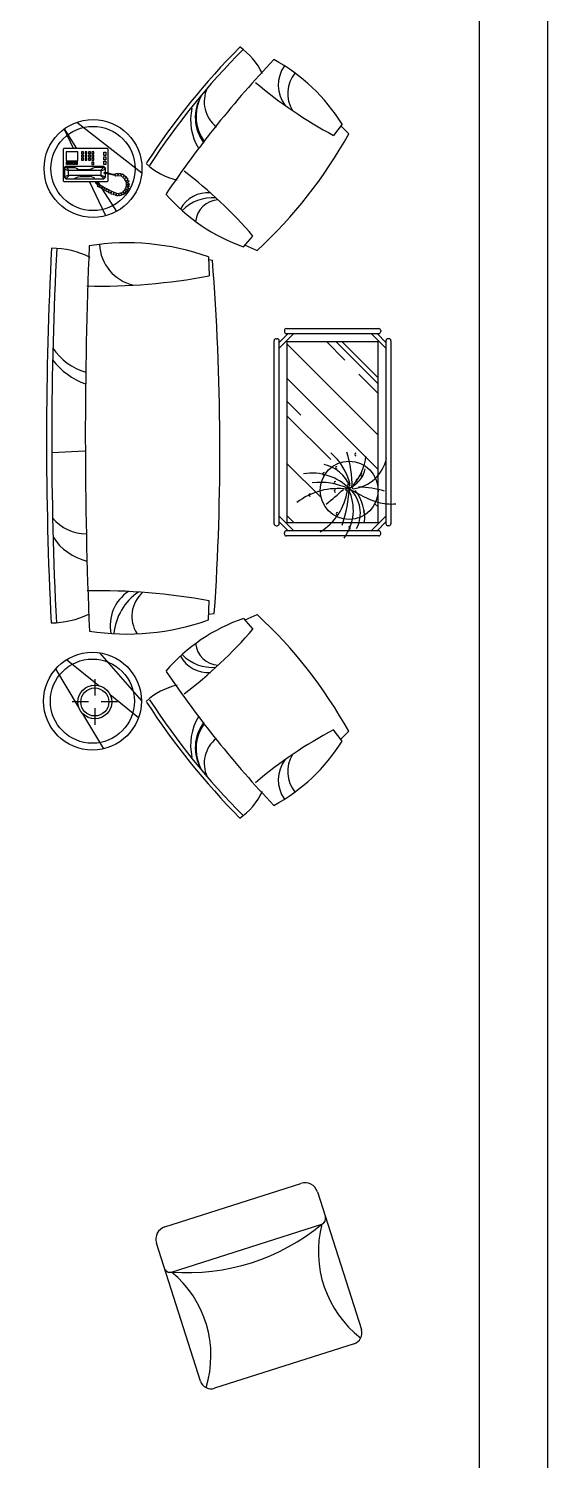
# Model space of a CAD drawing. Header units: inches. Extents: x -0.4 to 42.1, y 14 to 38.8.
# Drawn here: x 39.52 to 42.1, y 20.7 to 27.81 of the extents above; entities that cross this region are included whole.
import ezdxf

# ---------------------------------------------------------------- set-up
doc = ezdxf.new("R2010")
doc.units = ezdxf.units.IN
doc.header["$MEASUREMENT"] = 0
for name, color, linetype in [('02', 2, 'Continuous'), ('1', 1, 'Continuous'), ('4', 4, 'Continuous'), ('8', 8, 'Continuous'), ('kadrbm', 4, 'Continuous')]:
    doc.layers.add(name, color=color, linetype=linetype)

# ---------------------------------------------------------------- blocks, each defined once
blk = doc.blocks.new('kadrbm')
at = {"layer": 'kadrbm', "color": 4}
blk.add_lwpolyline([(0, 0), (0, 24.7972), (21, 24.7972), (21, 0), (0, 0)], close=True, dxfattribs=at)
blk.add_lwpolyline([(20.6631, 0.3257), (20.6631, 24.4603), (0.3369, 24.4603), (0.3369, 0.3257), (20.6631, 0.3257)], dxfattribs=at)

msp = doc.modelspace()

# ---------------------------------------------------------------- hatches: boundary and pattern name
at = {"layer": '8'}
h = msp.add_hatch(dxfattribs=at)
h.set_pattern_fill('AR-RROOF', color=256, scale=0.3, angle=315, style=0)
h.set_pattern_definition([(315, (34.8438, 41.79284), (0.6788225, -0.2545584), [4.5, -0.6, 1.5, -0.3]), (315, (35.232, 41.61677), (0.070004, 0.494268), [0.9, -0.099, 1.8, -0.225]), (315, (35.1302, 41.86709), (1.245215, -0.9609581), [2.4, -0.42, 1.2, -0.3])])
h.paths.add_polyline_path([(41.1152, 25.6606, -0.29268), (41.2463, 25.5767, 0.021378), (41.2576, 25.5886), (41.2576, 26.2552), (40.8076, 26.2552), (40.8076, 25.3552), (41.028, 25.3552, 0.034739), (41.0537, 25.3857, -0.285299), (40.9709, 25.5136, 0.036595), (40.9261, 25.4977, -0.638561), (40.9215, 25.4878, -1), (40.9215, 25.4998, -0.220583), (40.9261, 25.4977, -0.036595), (40.9709, 25.5136, -0.145062), (40.9927, 25.5926, -0.08234), (40.9908, 25.5923, -1), (40.9908, 25.6043, -0.392016), (40.9967, 25.5988, -0.24536)])
h.paths.add_polyline_path([(41.2576, 25.3552), (41.2576, 25.4567, -0.003108), (41.2481, 25.4602, -0.198811), (41.1696, 25.3826, -0.041457), (41.1639, 25.3552)], flags=17)

# ---------------------------------------------------------------- linework, layer by layer
at = {"layer": '02'}
for p, q in [((39.763, 27.3448), (40.0847, 27.0935)), ((41.08, 27.336), (41.0378, 27.2794)), ((41.0741, 27.3272), (41.1128, 27.2866)), ((39.746, 27.2145), (39.6994, 27.3114)), ((39.6994, 27.3114), (39.7609, 27.2145)), ((39.9063, 26.8807), (39.8245, 27.0509)), ((39.8647, 27.0509), (39.8747, 27.0351)), ((39.8889, 27.0128), (39.9592, 26.902)), ((40.591, 26.7263), (40.637, 26.7798)), ((40.4159, 26.6764), (40.4192, 26.5819)), ((40.5982, 26.734), (40.6586, 26.7077)), ((40.4169, 26.6623), (40.4357, 26.6598)), ((40.8032, 26.3202), (41.262, 26.3202)), ((40.7426, 25.3508), (40.7426, 26.2597)), ((40.7526, 26.2697), (40.7576, 26.2697)), ((40.7676, 26.2512), (40.8116, 26.2952)), ((40.7676, 26.2229), (40.8399, 26.2952)), ((40.7676, 25.3508), (40.7676, 26.2597)), ((40.7932, 26.3102), (40.7932, 26.3052)), ((40.8032, 26.2952), (41.262, 26.2952)), ((41.2976, 26.2229), (41.2253, 26.2952)), ((41.2976, 26.2512), (41.2536, 26.2952)), ((41.272, 26.3102), (41.272, 26.3052)), ((41.2976, 26.2597), (41.2976, 25.3508)), ((41.3126, 26.2697), (41.3076, 26.2697)), ((41.3226, 26.2597), (41.3226, 25.3508)), ((39.6378, 25.7041), (39.8018, 25.7134)), ((40.7526, 25.3408), (40.7576, 25.3408)), ((40.7676, 25.3875), (40.8399, 25.3152)), ((40.7676, 25.3592), (40.8116, 25.3152)), ((41.2976, 25.3875), (41.2253, 25.3152)), ((41.2976, 25.3592), (41.2536, 25.3152)), ((41.3126, 25.3408), (41.3076, 25.3408)), ((40.7932, 25.3002), (40.7932, 25.3052)), ((41.262, 25.3152), (40.8032, 25.3152)), ((41.262, 25.2902), (40.8032, 25.2902)), ((41.272, 25.3002), (41.272, 25.3052)), ((40.4163, 24.8724), (40.4196, 24.9669)), ((40.5982, 24.8728), (40.6586, 24.8991)), ((40.591, 24.8805), (40.637, 24.8271)), ((39.8746, 24.7094), (40.0828, 24.471)), ((39.7711, 24.4412), (39.658, 24.6302)), ((39.7115, 24.6753), (39.8711, 24.5469)), ((39.8516, 24.578), (39.8516, 24.4964)), ((39.9273, 24.5017), (40.0689, 24.3878)), ((39.8204, 24.4651), (39.7388, 24.4651)), ((39.8958, 24.2325), (39.7924, 24.4055)), ((39.8516, 24.4339), (39.8516, 24.3523)), ((39.9645, 24.4651), (39.8828, 24.4651)), ((41.08, 24.2709), (41.0378, 24.3274)), ((41.0741, 24.2796), (41.1128, 24.3203)), ((40.1998, 21.8577), (40.8759, 22.0736)), ((40.9573, 22.0316), (41.1759, 21.3471)), ((40.2328, 21.6333), (40.979, 21.8716)), ((40.3764, 21.0918), (40.1578, 21.7762)), ((41.1396, 21.2768), (40.4467, 21.0555))]:
    msp.add_line(p, q, dxfattribs=at)
msp.add_lwpolyline([(40.8076, 26.2552), (41.2576, 26.2552), (41.2576, 25.3552), (40.8076, 25.3552)], close=True, dxfattribs=at)
for points in [[(41.1491, 25.7005, 1), (41.1491, 25.6885, 1)], [(41.0534, 25.6345, 1), (41.0534, 25.6225, 1)], [(40.9908, 25.6043, 1), (40.9908, 25.5923, 1)], [(41.0468, 25.5603, 1), (41.0468, 25.5483, 1)], [(41.1128, 25.5466, 1), (41.1128, 25.5346, 1)], [(41.1359, 25.5356, 1), (41.1359, 25.5236, 1)], [(41.1557, 25.5713, 1), (41.1557, 25.5593, 1)], [(41.1788, 25.5988, 1), (41.1788, 25.5868, 1)], [(40.9215, 25.4998, 1), (40.9215, 25.4878, 1)], [(41.0468, 25.5191, 1), (41.0468, 25.5071, 1)], [(41.1029, 25.5273, 1), (41.1029, 25.5153, 1)], [(41.1161, 25.5164, 1), (41.1161, 25.5044, 1)], [(41.1227, 25.5301, 1), (41.1227, 25.5181, 1)], [(41.0567, 25.4064, 1), (41.0567, 25.3944, 1)], [(41.192, 25.4146, 1), (41.192, 25.4026, 1)], [(41.1194, 25.3377, 1), (41.1194, 25.3257, 1)]]:
    msp.add_lwpolyline(points, format="xyb", dxfattribs=at)
for centre, radius in [((39.8427, 27.1152), 0.243), ((39.8427, 27.1152), 0.209), ((41.1152, 25.5163), 0.1443), ((39.8398, 24.469), 0.243), ((39.8398, 24.469), 0.209), ((39.8516, 24.4651), 0.084), ((39.8516, 24.4651), 0.0696)]:
    msp.add_circle(centre, radius, dxfattribs=at)
for centre, radius, start, end in [((43.1173, 25.1936), 3.5847, 135.22181, 147.06416), ((43.1324, 25.1815), 3.5847, 135.22181, 147.06416), ((40.383, 27.4455), 0.3325, 25.14955, 55.47917), ((44.5769, 24.0311), 5.2779, 136.62396, 145.90165), ((40.312, 26.8613), 0.9028, 31.72008, 61.66476), ((40.9268, 27.5291), 0.1639, 144.23154, 217.99205), ((42.0703, 29.2161), 2.1947, 229.6706, 241.93656), ((40.9749, 27.4871), 0.1646, 141.58515, 210.58725), ((40.558, 27.3685), 0.2072, 148.90288, 217.68684), ((40.571, 27.3747), 0.2164, 156.92942, 215.33556), ((40.5532, 27.4467), 0.1581, 154.9047, 231.84729), ((40.5943, 27.3552), 0.2667, 166.97578, 211.48023), ((39.0526, 28.4355), 2.3589, 312.90761, 330.85226), ((40.3329, 27.3829), 0.3325, 227.04643, 257.37606), ((38.9703, 25.3518), 2.1947, 40.58905, 52.85501), ((40.8878, 27.579), 0.9028, 220.86085, 250.80553), ((40.4124, 26.8426), 0.1525, 84.94203, 152.21966), ((40.4361, 26.7606), 0.2095, 85.19248, 135.93227), ((40.4706, 26.8402), 0.1188, 92.71015, 174.3169), ((40.0114, 25.536), 1.21, 70.47025, 98.92028), ((57.6225, 25.7671), 18.0107, 176.96927, 182.89351), ((39.6324, 26.2738), 0.4456, 63.87377, 89.41434), ((57.6484, 25.7671), 18.0107, 176.97253, 182.89035), ((63.0214, 25.7866), 23.2169, 177.66767, 182.3932), ((40.0937, 26.7497), 0.2197, 182.98172, 256.74223), ((28.5922, 25.7182), 11.8809, 356.07486, 4.54529), ((39.8737, 29.4723), 2.9414, 268.80762, 280.68673), ((40.8032, 26.3102), 0.01, 90, 180), ((41.262, 26.3102), 0.01, 0, 90), ((40.7526, 26.2597), 0.01, 90, 180), ((40.7576, 26.2597), 0.01, 0, 90), ((40.8032, 26.3052), 0.01, 180, 270), ((41.262, 26.3052), 0.01, 270, 0), ((41.3076, 26.2597), 0.01, 90, 180), ((41.3126, 26.2597), 0.01, 0, 90), ((39.8862, 26.3821), 0.29, 213.19422, 254.08573), ((39.9269, 26.3813), 0.3575, 217.19923, 250.2304), ((40.8357, 25.4803), 0.2913, 13.04524, 49.77663), ((40.6271, 25.5442), 0.5024, 358.32856, 18.729), ((40.9412, 25.7139), 0.2588, 318.7581, 353.8624), ((40.9457, 25.4601), 0.1904, 24.09558, 76.29534), ((41.0716, 25.6483), 0.1262, 298.89012, 348.45792), ((41.1124, 25.7153), 0.1926, 276.99045, 348.02836), ((40.9308, 25.3421), 0.2597, 44.48606, 99.37622), ((40.9673, 25.2107), 0.3455, 65.08876, 95.96372), ((41.0567, 25.1999), 0.3252, 81.24958, 128.23328), ((40.8216, 25.5551), 0.2873, 301.31505, 352.13779), ((39.873, 26.8373), 1.79, 309.04877, 312.6799), ((40.4744, 25.5567), 0.6422, 340.5249, 357.82437), ((40.9017, 25.4194), 0.2344, 323.32313, 25.76326), ((41.5336, 26.2186), 0.8104, 238.98728, 250.36101), ((41.002, 25.4028), 0.1688, 332.99086, 45.91017), ((40.9598, 25.3759), 0.2328, 355.87406, 36.95584), ((41.1547, 25.0425), 0.4899, 73.85612, 89.11051), ((41.3223, 25.6677), 0.2193, 252.94564, 276.48138), ((39.8074, 25.5125), 0.2118, 218.61523, 270.59747), ((40.7526, 25.3508), 0.01, 180, 270), ((40.7576, 25.3508), 0.01, 270, 0), ((41.3076, 25.3508), 0.01, 180, 270), ((41.3126, 25.3508), 0.01, 270, 0), ((39.8779, 25.4348), 0.2777, 212.6555, 256.43702), ((40.8032, 25.3052), 0.01, 90, 180), ((40.8032, 25.3002), 0.01, 180, 270), ((41.262, 25.3052), 0.01, 0, 90), ((41.262, 25.3002), 0.01, 270, 0), ((39.8754, 22.0763), 2.9414, 79.33923, 91.21296), ((40.1321, 24.8441), 0.2044, 123.69221, 190.96984), ((40.2258, 24.7784), 0.2808, 123.94266, 174.68244), ((40.195, 24.8905), 0.1592, 131.46032, 213.06707), ((39.6305, 25.3035), 0.4456, 270.54402, 295.36124), ((39.0526, 23.1713), 2.3589, 29.14774, 47.09239), ((40.0113, 26.0126), 1.21, 261.13175, 289.5557), ((40.8878, 24.0279), 0.9028, 109.19447, 139.13915), ((38.9703, 26.255), 2.1947, 307.14499, 319.41095), ((40.4706, 24.7666), 0.1188, 185.6831, 267.28985), ((40.4124, 24.7642), 0.1525, 207.78034, 275.05797), ((40.4361, 24.8463), 0.2095, 224.06773, 274.80752), ((44.5769, 27.5757), 5.2779, 214.09835, 223.37604), ((40.3329, 24.2239), 0.3325, 102.62394, 132.95357), ((43.1324, 26.4253), 3.5847, 212.93584, 224.77819), ((43.1173, 26.4132), 3.5847, 212.93584, 224.77819), ((40.5943, 24.2516), 0.2667, 148.51977, 193.02422), ((40.558, 24.2383), 0.2072, 142.31316, 211.09712), ((40.571, 24.2322), 0.2164, 144.66444, 203.07058), ((42.0703, 22.3907), 2.1947, 118.06344, 130.3294), ((40.5532, 24.1601), 0.1581, 128.15271, 205.0953), ((40.312, 24.7455), 0.9028, 298.33524, 328.27992), ((40.9749, 24.1198), 0.1646, 149.41275, 218.41485), ((40.9268, 24.0778), 0.1639, 142.00795, 215.76846), ((40.383, 24.1613), 0.3325, 304.52083, 334.85045), ((40.8956, 22.0119), 0.0648, 17.71184, 107.71184), ((40.9705, 21.8982), 0.028, 287.71184, 17.71184), ((40.2195, 21.796), 0.0648, 107.71184, 197.71184), ((40.3147, 22.6644), 1.0344, 265.46108, 309.96259), ((41.5094, 21.7358), 0.5474, 165.63921, 232.00072), ((40.2243, 21.6599), 0.028, 197.71184, 287.71184), ((39.8927, 21.2192), 0.5359, 342.60935, 50.59806), ((41.1226, 21.3301), 0.056, 287.71184, 17.71184), ((40.4297, 21.1088), 0.056, 197.71184, 287.71184)]:
    msp.add_arc(centre, radius, start, end, dxfattribs=at)
at = {"layer": '1'}
for p, q in [((39.6976, 27.2145), (39.6945, 27.2113)), ((39.6945, 27.2113), (39.6945, 27.0541)), ((39.9146, 27.2145), (39.6976, 27.2145)), ((39.7086, 27.1987), (39.7086, 27.1531)), ((39.7668, 27.1987), (39.7086, 27.1987)), ((39.7668, 27.1531), (39.7668, 27.1987)), ((39.7857, 27.1972), (39.7857, 27.1877)), ((39.7951, 27.1972), (39.7857, 27.1972)), ((39.7857, 27.1877), (39.7951, 27.1877)), ((39.7951, 27.1814), (39.7857, 27.1814)), ((39.7857, 27.1814), (39.7857, 27.172)), ((39.7857, 27.172), (39.7951, 27.172)), ((39.7951, 27.1877), (39.7951, 27.1972)), ((39.7951, 27.172), (39.7951, 27.1814)), ((39.803, 27.1972), (39.803, 27.1877)), ((39.8124, 27.1972), (39.803, 27.1972)), ((39.803, 27.1877), (39.8124, 27.1877)), ((39.803, 27.1814), (39.803, 27.172)), ((39.8124, 27.1814), (39.803, 27.1814)), ((39.803, 27.172), (39.8124, 27.172)), ((39.8124, 27.1877), (39.8124, 27.1972)), ((39.8124, 27.172), (39.8124, 27.1814)), ((39.8203, 27.1972), (39.8203, 27.1877)), ((39.8297, 27.1972), (39.8203, 27.1972)), ((39.8203, 27.1877), (39.8297, 27.1877)), ((39.8297, 27.1814), (39.8203, 27.1814)), ((39.8203, 27.1814), (39.8203, 27.172)), ((39.8203, 27.172), (39.8297, 27.172)), ((39.8297, 27.1877), (39.8297, 27.1972)), ((39.8297, 27.172), (39.8297, 27.1814)), ((39.8376, 27.1972), (39.8376, 27.1877)), ((39.847, 27.1972), (39.8376, 27.1972)), ((39.8376, 27.1877), (39.847, 27.1877)), ((39.847, 27.1814), (39.8376, 27.1814)), ((39.8376, 27.1814), (39.8376, 27.172)), ((39.8376, 27.172), (39.847, 27.172)), ((39.847, 27.1877), (39.847, 27.1972)), ((39.847, 27.172), (39.847, 27.1814)), ((39.8973, 27.1956), (39.9068, 27.1956)), ((39.8973, 27.1799), (39.8973, 27.1956)), ((39.9068, 27.1799), (39.8973, 27.1799)), ((39.8973, 27.1736), (39.9068, 27.1736)), ((39.8973, 27.1579), (39.8973, 27.1736)), ((39.9068, 27.1956), (39.9068, 27.1799)), ((39.9068, 27.1736), (39.9068, 27.1579)), ((39.9178, 27.2113), (39.9146, 27.2145)), ((39.9178, 27.0935), (39.9178, 27.2113)), ((39.707, 27.1248), (39.6992, 27.1185)), ((39.6992, 27.1185), (39.6992, 27.0714)), ((39.7007, 27.1122), (39.7039, 27.1185)), ((39.7007, 27.1122), (39.7007, 27.0745)), ((39.7212, 27.1044), (39.7007, 27.1122)), ((39.7039, 27.1185), (39.7102, 27.1201)), ((39.8973, 27.1248), (39.707, 27.1248)), ((39.7086, 27.1531), (39.7668, 27.1531)), ((39.7102, 27.1201), (39.7243, 27.106)), ((39.7102, 27.1201), (39.7526, 27.1201)), ((39.7118, 27.1484), (39.7165, 27.1484)), ((39.7118, 27.1358), (39.7118, 27.1484)), ((39.7165, 27.1358), (39.7118, 27.1358)), ((39.7165, 27.1484), (39.7165, 27.1358)), ((39.7212, 27.1484), (39.7259, 27.1484)), ((39.7212, 27.1358), (39.7212, 27.1484)), ((39.7259, 27.1358), (39.7212, 27.1358)), ((39.7243, 27.106), (39.7212, 27.1044)), ((39.7212, 27.0824), (39.7212, 27.1044)), ((39.88, 27.106), (39.7243, 27.106)), ((39.7259, 27.1484), (39.7259, 27.1358)), ((39.7306, 27.1484), (39.7353, 27.1484)), ((39.7306, 27.1358), (39.7306, 27.1484)), ((39.7353, 27.1358), (39.7306, 27.1358)), ((39.7353, 27.1484), (39.7353, 27.1358)), ((39.7401, 27.1358), (39.7401, 27.1484)), ((39.7401, 27.1484), (39.7542, 27.1484)), ((39.7542, 27.1358), (39.7401, 27.1358)), ((39.7495, 27.1358), (39.7495, 27.1484)), ((39.7526, 27.1201), (39.7605, 27.117)), ((39.7542, 27.1484), (39.7542, 27.1358)), ((39.7589, 27.1484), (39.7637, 27.1484)), ((39.7589, 27.1358), (39.7589, 27.1484)), ((39.7637, 27.1358), (39.7589, 27.1358)), ((39.7605, 27.117), (39.7684, 27.1122)), ((39.7637, 27.1484), (39.7637, 27.1358)), ((39.7684, 27.1122), (39.7794, 27.1107)), ((39.7794, 27.1107), (39.825, 27.1107)), ((39.7857, 27.1657), (39.7857, 27.1563)), ((39.7951, 27.1657), (39.7857, 27.1657)), ((39.7857, 27.1563), (39.7951, 27.1563)), ((39.7951, 27.1563), (39.7951, 27.1657)), ((39.803, 27.1657), (39.803, 27.1563)), ((39.8124, 27.1657), (39.803, 27.1657)), ((39.803, 27.1563), (39.8124, 27.1563)), ((39.8124, 27.1563), (39.8124, 27.1657)), ((39.8297, 27.1657), (39.8203, 27.1657)), ((39.8203, 27.1657), (39.8203, 27.1563)), ((39.8203, 27.1563), (39.8297, 27.1563)), ((39.836, 27.1122), (39.825, 27.1107)), ((39.8297, 27.1563), (39.8297, 27.1657)), ((39.8439, 27.117), (39.836, 27.1122)), ((39.8376, 27.1657), (39.8376, 27.1563)), ((39.847, 27.1657), (39.8376, 27.1657)), ((39.8376, 27.1563), (39.847, 27.1563)), ((39.8376, 27.1468), (39.8376, 27.1343)), ((39.847, 27.1468), (39.8376, 27.1468)), ((39.8376, 27.1343), (39.847, 27.1343)), ((39.8517, 27.1201), (39.8439, 27.117)), ((39.847, 27.1563), (39.847, 27.1657)), ((39.847, 27.1343), (39.847, 27.1468)), ((39.8942, 27.1201), (39.8517, 27.1201)), ((39.8942, 27.1201), (39.88, 27.106)), ((39.88, 27.106), (39.8832, 27.1044)), ((39.8832, 27.1044), (39.9036, 27.1122)), ((39.8832, 27.0824), (39.8832, 27.1044)), ((39.9005, 27.1185), (39.8942, 27.1201)), ((39.9068, 27.1579), (39.8973, 27.1579)), ((39.8973, 27.1516), (39.9068, 27.1516)), ((39.8973, 27.1358), (39.8973, 27.1516)), ((39.9068, 27.1358), (39.8973, 27.1358)), ((39.9052, 27.117), (39.8973, 27.1248)), ((39.9036, 27.1122), (39.9005, 27.1185)), ((39.9036, 27.1122), (39.9036, 27.0949)), ((39.9052, 27.0948), (39.9052, 27.117)), ((39.9068, 27.1516), (39.9068, 27.1358)), ((39.6945, 27.0541), (39.6976, 27.0509)), ((39.6976, 27.0509), (39.9146, 27.0509)), ((39.6992, 27.0714), (39.707, 27.0635)), ((39.7212, 27.0824), (39.7007, 27.0745)), ((39.7007, 27.0745), (39.7039, 27.0682)), ((39.7039, 27.0682), (39.7102, 27.0666)), ((39.707, 27.0635), (39.8958, 27.0635)), ((39.7102, 27.0666), (39.7243, 27.0808)), ((39.7243, 27.0808), (39.7212, 27.0824)), ((39.88, 27.0808), (39.7243, 27.0808)), ((39.7526, 27.0666), (39.7605, 27.0698)), ((39.7605, 27.0698), (39.7684, 27.0745)), ((39.7684, 27.0745), (39.7794, 27.0761)), ((39.7794, 27.0761), (39.825, 27.0761)), ((39.836, 27.0745), (39.825, 27.0761)), ((39.8439, 27.0698), (39.836, 27.0745)), ((39.8517, 27.0666), (39.8439, 27.0698)), ((39.8574, 27.0422), (39.8564, 27.0509)), ((39.8596, 27.0384), (39.8574, 27.0422)), ((39.8657, 27.0339), (39.8596, 27.0384)), ((39.8612, 27.0509), (39.8625, 27.0451)), ((39.8625, 27.0451), (39.865, 27.0416)), ((39.865, 27.0416), (39.8679, 27.0374)), ((39.866, 27.0282), (39.8657, 27.0339)), ((39.8669, 27.0247), (39.866, 27.0282)), ((39.8679, 27.0374), (39.8698, 27.0355)), ((39.8698, 27.0323), (39.873, 27.0362)), ((39.8698, 27.0355), (39.8698, 27.0323)), ((39.8787, 27.0285), (39.8704, 27.0234)), ((39.873, 27.0362), (39.8825, 27.0304)), ((39.8762, 27.0202), (39.8787, 27.0285)), ((39.88, 27.0808), (39.8832, 27.0824)), ((39.8942, 27.0666), (39.88, 27.0808)), ((39.8825, 27.0304), (39.8997, 27.0202)), ((39.8832, 27.0824), (39.9036, 27.0745)), ((39.9005, 27.0682), (39.8942, 27.0666)), ((39.8958, 27.0635), (39.9052, 27.0714)), ((39.8989, 27.0902), (39.8989, 27.0949)), ((39.8989, 27.0949), (39.9125, 27.0947)), ((39.9115, 27.0893), (39.8989, 27.0902)), ((39.9036, 27.0745), (39.9005, 27.0682)), ((39.9036, 27.0899), (39.9036, 27.0745)), ((39.9052, 27.0714), (39.9052, 27.0898)), ((39.9217, 27.0871), (39.9115, 27.0893)), ((39.9125, 27.0947), (39.9284, 27.0909)), ((39.9146, 27.0509), (39.9178, 27.0541)), ((39.9178, 27.0541), (39.9178, 27.0879)), ((39.9367, 27.0833), (39.9217, 27.0871)), ((39.9284, 27.0909), (39.9434, 27.0871)), ((39.9443, 27.0823), (39.9367, 27.0833)), ((39.9434, 27.0871), (39.9516, 27.0874)), ((39.9526, 27.0826), (39.9443, 27.0823)), ((39.9516, 27.0874), (39.9536, 27.0865)), ((39.9567, 27.0769), (39.9526, 27.0826)), ((39.9536, 27.0865), (39.9571, 27.09)), ((39.9641, 27.0782), (39.9567, 27.0769)), ((39.9571, 27.09), (39.9647, 27.0906)), ((39.9841, 27.0766), (39.9641, 27.0782)), ((39.9647, 27.0906), (39.9663, 27.0814)), ((39.9663, 27.0814), (39.9717, 27.0903)), ((39.9717, 27.0903), (39.9803, 27.0896)), ((39.9803, 27.0896), (39.9813, 27.0794)), ((39.9813, 27.0794), (39.9883, 27.0884)), ((39.9994, 27.0645), (39.9841, 27.0766)), ((39.9883, 27.0884), (39.9956, 27.0842)), ((39.9956, 27.0842), (39.9937, 27.0747)), ((39.9937, 27.0747), (40.0026, 27.0791)), ((40.0083, 27.0476), (39.9994, 27.0645)), ((40.002, 27.0101), (40.0099, 27.0285)), ((40.0026, 27.0791), (40.0083, 27.0744)), ((40.0083, 27.0744), (40.0029, 27.067)), ((40.0029, 27.067), (40.0115, 27.0683)), ((40.0099, 27.0285), (40.0083, 27.0476)), ((40.0153, 27.0623), (40.009, 27.0546)), ((40.009, 27.0546), (40.0195, 27.0556)), ((40.0115, 27.0683), (40.0153, 27.0623)), ((40.0214, 27.0489), (40.0128, 27.0448)), ((40.0128, 27.0448), (40.0214, 27.0409)), ((40.022, 27.0355), (40.0128, 27.0333)), ((40.0128, 27.0333), (40.023, 27.0298)), ((40.0195, 27.0556), (40.0214, 27.0489)), ((40.0214, 27.0409), (40.022, 27.0355)), ((40.023, 27.0298), (40.0214, 27.0237)), ((39.8704, 27.0234), (39.8669, 27.0247)), ((39.8809, 27.0177), (39.8762, 27.0202)), ((39.8902, 27.0228), (39.8809, 27.0177)), ((39.8873, 27.0136), (39.8902, 27.0228)), ((39.8924, 27.011), (39.8873, 27.0136)), ((39.8997, 27.0177), (39.8924, 27.011)), ((39.8959, 27.0091), (39.8997, 27.0177)), ((39.9029, 27.0059), (39.8959, 27.0091)), ((39.8997, 27.0202), (39.9128, 27.0136)), ((39.9102, 27.0117), (39.9029, 27.0059)), ((39.9074, 27.0031), (39.9102, 27.0117)), ((39.9141, 26.9996), (39.9074, 27.0031)), ((39.9128, 27.0136), (39.9134, 27.0113)), ((39.9134, 27.0113), (39.916, 27.0123)), ((39.9227, 27.0043), (39.9141, 26.9996)), ((39.916, 27.0123), (39.9344, 27.0021)), ((39.9201, 26.9954), (39.9227, 27.0043)), ((39.9252, 26.9919), (39.9201, 26.9954)), ((39.9344, 26.9976), (39.9252, 26.9919)), ((39.9335, 26.9881), (39.9344, 26.9976)), ((39.943, 26.9852), (39.9335, 26.9881)), ((39.9344, 27.0021), (39.9644, 26.9916)), ((39.9466, 26.9945), (39.943, 26.9852)), ((39.9462, 26.9843), (39.9466, 26.9945)), ((39.9536, 26.9821), (39.9462, 26.9843)), ((39.9599, 26.9887), (39.9536, 26.9821)), ((39.9599, 26.9801), (39.9599, 26.9887)), ((39.9679, 26.9786), (39.9599, 26.9801)), ((39.9644, 26.9916), (39.9883, 26.9961)), ((39.9708, 26.9884), (39.9679, 26.9786)), ((39.9755, 26.9801), (39.9708, 26.9884)), ((39.9819, 26.9814), (39.9755, 26.9801)), ((39.9816, 26.9913), (39.9819, 26.9814)), ((39.9902, 26.9836), (39.9816, 26.9913)), ((39.9883, 26.9961), (40.002, 27.0101)), ((39.9966, 26.9862), (39.9902, 26.9836)), ((40.0023, 26.991), (39.9937, 26.9954)), ((39.9937, 26.9954), (39.9966, 26.9862)), ((40.0109, 27.0002), (40.0023, 27.004)), ((40.0023, 27.004), (40.0061, 26.9951)), ((40.0061, 26.9951), (40.0023, 26.991)), ((40.0071, 27.012), (40.0153, 27.0053)), ((40.0166, 27.011), (40.0071, 27.012)), ((40.0153, 27.0053), (40.0109, 27.0002)), ((40.0214, 27.0237), (40.0128, 27.0234)), ((40.0128, 27.0234), (40.0192, 27.0161)), ((40.0192, 27.0161), (40.0166, 27.011))]:
    msp.add_line(p, q, dxfattribs=at)
at = {"layer": '4'}
msp.add_line((40.4169, 24.9012), (40.4452, 24.905), dxfattribs=at)

# ---------------------------------------------------------------- block references
at = {"layer": 'kadrbm'}
msp.add_blockref('kadrbm', (21.0999, 13.9716), dxfattribs=at)

doc.saveas('drawing.dxf')
